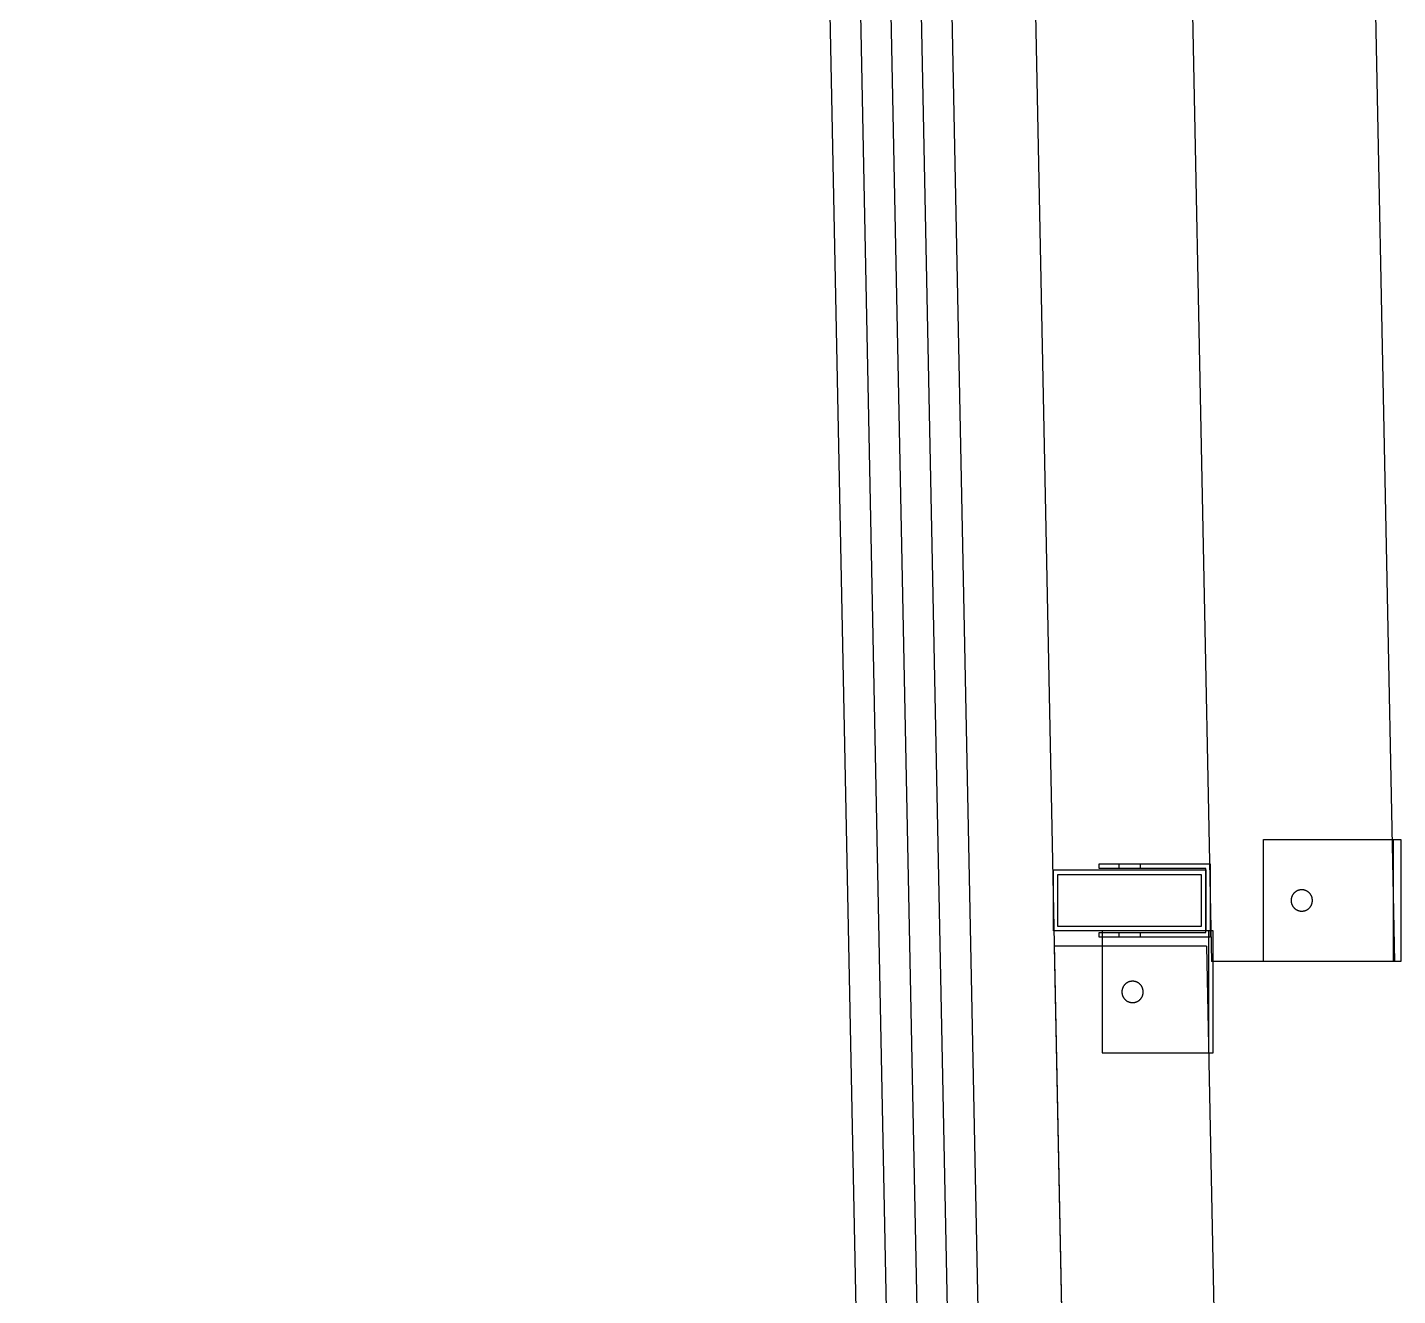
# Model space of a CAD drawing. Header units: centimetres. Extents: x 26569 to 160723, y -3143 to 14565.
# Drawn here: x 45789.24 to 45834.21, y 479.1 to 520.71 of the extents above; entities that cross this region are included whole.
import ezdxf

# ---------------------------------------------------------------- set-up
doc = ezdxf.new("R2010")
doc.units = ezdxf.units.CM
doc.header["$LTSCALE"] = 100
doc.linetypes.add('HIDDEN', pattern=[9.525, 6.35, -3.175])
for name, color, linetype in [('A-ELEV-01', 255, 'Continuous'), ('A-ELEV-02', 253, 'Continuous'), ('A-WALL-INSL', 249, 'Continuous'), ('A-WALL-SNWPNL', 200, 'Continuous'), ('S-STEL', 3, 'Continuous')]:
    doc.layers.add(name, color=color, linetype=linetype)
doc.linetypes.add('BATTING', pattern='A,0.00254,-2.54,[134,ltypeshp.shx,S=2.54,R=0,X=-2.54,Y=0],-5.08,[134,ltypeshp.shx,S=2.54,R=180,X=2.54,Y=0],-2.54', length=10.16254)

msp = doc.modelspace()

# ---------------------------------------------------------------- linework, layer by layer
at = {"layer": 'A-ELEV-01'}
for points in [[(45795.992, 1837.9), (45823.742, 450.4)], [(45802.731, 1758.483), (45828.1, 490.062)], [(45808.733, 1758.483), (45834.101, 490.062)], [(45822.939, 490.566), (45823.742, 450.4)], [(45827.94, 490.566), (45828.743, 450.4)], [(45834.101, 490.062), (45828.1, 490.062)]]:
    msp.add_lwpolyline(points, dxfattribs=at)
at = {"layer": 'A-ELEV-02'}
for points in [[(45829.811, 490.066), (45829.811, 494.066), (45834.311, 494.066), (45834.311, 490.066)], [(45827.909, 491.016), (45827.909, 493.116), (45824.409, 493.116), (45824.409, 493.266), (45828.059, 493.266), (45828.059, 490.866), (45824.409, 490.866), (45824.409, 491.016)], [(45831.061, 492.416), (45831.053, 492.416), (45831.046, 492.416), (45831.038, 492.415), (45831.03, 492.415), (45831.022, 492.414), (45831.014, 492.413), (45831.006, 492.412), (45830.998, 492.41), (45830.989, 492.409), (45830.981, 492.407), (45830.973, 492.405), (45830.965, 492.403), (45830.957, 492.4), (45830.949, 492.398), (45830.941, 492.395), (45830.932, 492.392), (45830.924, 492.388), (45830.916, 492.385), (45830.908, 492.381), (45830.9, 492.377), (45830.893, 492.373), (45830.885, 492.369), (45830.877, 492.364), (45830.87, 492.359), (45830.862, 492.354), (45830.855, 492.349), (45830.848, 492.344), (45830.841, 492.338), (45830.834, 492.332), (45830.827, 492.326), (45830.82, 492.32), (45830.814, 492.314), (45830.807, 492.307), (45830.801, 492.301), (45830.795, 492.294), (45830.79, 492.287), (45830.784, 492.28), (45830.779, 492.273), (45830.773, 492.265), (45830.768, 492.258), (45830.763, 492.25), (45830.759, 492.243), (45830.755, 492.235), (45830.75, 492.227), (45830.746, 492.219), (45830.743, 492.211), (45830.739, 492.203), (45830.736, 492.195), (45830.733, 492.187), (45830.73, 492.179), (45830.727, 492.171), (45830.725, 492.163), (45830.723, 492.154), (45830.72, 492.146), (45830.719, 492.138), (45830.717, 492.13), (45830.716, 492.122), (45830.714, 492.114), (45830.713, 492.106), (45830.713, 492.098), (45830.712, 492.09), (45830.712, 492.082), (45830.711, 492.074), (45830.711, 492.066), (45830.711, 492.058), (45830.712, 492.051), (45830.712, 492.043), (45830.713, 492.035), (45830.713, 492.027), (45830.714, 492.019), (45830.716, 492.011), (45830.717, 492.003), (45830.719, 491.994), (45830.72, 491.986), (45830.723, 491.978), (45830.725, 491.97), (45830.727, 491.962), (45830.73, 491.954), (45830.733, 491.945), (45830.736, 491.937), (45830.739, 491.929), (45830.743, 491.921), (45830.746, 491.913), (45830.75, 491.905), (45830.755, 491.898), (45830.759, 491.89), (45830.763, 491.882), (45830.768, 491.875), (45830.773, 491.867), (45830.779, 491.86), (45830.784, 491.853), (45830.79, 491.846), (45830.795, 491.839), (45830.801, 491.832), (45830.807, 491.825), (45830.814, 491.819), (45830.82, 491.812), (45830.827, 491.806), (45830.834, 491.8), (45830.841, 491.794), (45830.848, 491.789), (45830.855, 491.783), (45830.862, 491.778), (45830.87, 491.773), (45830.877, 491.768), (45830.885, 491.764), (45830.893, 491.759), (45830.9, 491.755), (45830.908, 491.751), (45830.916, 491.748), (45830.924, 491.744), (45830.932, 491.741), (45830.941, 491.738), (45830.949, 491.735), (45830.957, 491.732), (45830.965, 491.73), (45830.973, 491.727), (45830.981, 491.725), (45830.989, 491.724), (45830.998, 491.722), (45831.006, 491.721), (45831.014, 491.719), (45831.022, 491.718), (45831.03, 491.718), (45831.038, 491.717), (45831.046, 491.717), (45831.053, 491.716), (45831.061, 491.716), (45831.069, 491.716), (45831.077, 491.717), (45831.085, 491.717), (45831.093, 491.718), (45831.101, 491.718), (45831.109, 491.719), (45831.117, 491.721), (45831.125, 491.722), (45831.133, 491.724), (45831.141, 491.725), (45831.149, 491.727), (45831.158, 491.73), (45831.166, 491.732), (45831.174, 491.735), (45831.182, 491.738), (45831.19, 491.741), (45831.198, 491.744), (45831.206, 491.748), (45831.214, 491.751), (45831.222, 491.755), (45831.23, 491.759), (45831.238, 491.764), (45831.245, 491.768), (45831.253, 491.773), (45831.26, 491.778), (45831.268, 491.783), (45831.275, 491.789), (45831.282, 491.794), (45831.289, 491.8), (45831.296, 491.806), (45831.302, 491.812), (45831.309, 491.819), (45831.315, 491.825), (45831.321, 491.832), (45831.327, 491.839), (45831.333, 491.846), (45831.339, 491.853), (45831.344, 491.86), (45831.349, 491.867), (45831.354, 491.875), (45831.359, 491.882), (45831.364, 491.89), (45831.368, 491.898), (45831.372, 491.905), (45831.376, 491.913), (45831.38, 491.921), (45831.383, 491.929), (45831.387, 491.937), (45831.39, 491.945), (45831.393, 491.954), (45831.395, 491.962), (45831.398, 491.97), (45831.4, 491.978), (45831.402, 491.986), (45831.404, 491.994), (45831.405, 492.003), (45831.407, 492.011), (45831.408, 492.019), (45831.409, 492.027), (45831.41, 492.035), (45831.41, 492.043), (45831.411, 492.051), (45831.411, 492.058), (45831.411, 492.066), (45831.411, 492.074), (45831.411, 492.082), (45831.41, 492.09), (45831.41, 492.098), (45831.409, 492.106), (45831.408, 492.114), (45831.407, 492.122), (45831.405, 492.13), (45831.404, 492.138), (45831.402, 492.146), (45831.4, 492.154), (45831.398, 492.163), (45831.395, 492.171), (45831.393, 492.179), (45831.39, 492.187), (45831.387, 492.195), (45831.383, 492.203), (45831.38, 492.211), (45831.376, 492.219), (45831.372, 492.227), (45831.368, 492.235), (45831.364, 492.243), (45831.359, 492.25), (45831.354, 492.258), (45831.349, 492.265), (45831.344, 492.273), (45831.339, 492.28), (45831.333, 492.287), (45831.327, 492.294), (45831.321, 492.301), (45831.315, 492.307), (45831.309, 492.314), (45831.302, 492.32), (45831.296, 492.326), (45831.289, 492.332), (45831.282, 492.338), (45831.275, 492.344), (45831.268, 492.349), (45831.26, 492.354), (45831.253, 492.359), (45831.245, 492.364), (45831.238, 492.369), (45831.23, 492.373), (45831.222, 492.377), (45831.214, 492.381), (45831.206, 492.385), (45831.198, 492.388), (45831.19, 492.392), (45831.182, 492.395), (45831.174, 492.398), (45831.166, 492.4), (45831.158, 492.403), (45831.149, 492.405), (45831.141, 492.407), (45831.133, 492.409), (45831.125, 492.41), (45831.117, 492.412), (45831.109, 492.413), (45831.101, 492.414), (45831.093, 492.415), (45831.085, 492.415), (45831.077, 492.416), (45831.069, 492.416)], [(45824.509, 491.066), (45824.509, 487.066), (45828.159, 487.066), (45828.159, 491.066)], [(45825.509, 489.416), (45825.501, 489.416), (45825.493, 489.416), (45825.485, 489.415), (45825.477, 489.415), (45825.469, 489.414), (45825.461, 489.413), (45825.453, 489.412), (45825.445, 489.41), (45825.437, 489.409), (45825.429, 489.407), (45825.421, 489.405), (45825.412, 489.403), (45825.404, 489.4), (45825.396, 489.398), (45825.388, 489.395), (45825.38, 489.392), (45825.372, 489.388), (45825.364, 489.385), (45825.356, 489.381), (45825.348, 489.377), (45825.34, 489.373), (45825.332, 489.368), (45825.325, 489.364), (45825.317, 489.359), (45825.31, 489.354), (45825.302, 489.349), (45825.295, 489.343), (45825.288, 489.338), (45825.281, 489.332), (45825.274, 489.326), (45825.268, 489.32), (45825.261, 489.314), (45825.255, 489.307), (45825.249, 489.3), (45825.243, 489.294), (45825.237, 489.287), (45825.231, 489.28), (45825.226, 489.272), (45825.221, 489.265), (45825.216, 489.258), (45825.211, 489.25), (45825.206, 489.242), (45825.202, 489.235), (45825.198, 489.227), (45825.194, 489.219), (45825.19, 489.211), (45825.187, 489.203), (45825.183, 489.195), (45825.18, 489.187), (45825.177, 489.179), (45825.175, 489.171), (45825.172, 489.162), (45825.17, 489.154), (45825.168, 489.146), (45825.166, 489.138), (45825.165, 489.13), (45825.163, 489.122), (45825.162, 489.114), (45825.161, 489.106), (45825.16, 489.098), (45825.16, 489.09), (45825.159, 489.082), (45825.159, 489.074), (45825.159, 489.066), (45825.159, 489.058), (45825.159, 489.051), (45825.16, 489.043), (45825.16, 489.035), (45825.161, 489.027), (45825.162, 489.019), (45825.163, 489.011), (45825.165, 489.002), (45825.166, 488.994), (45825.168, 488.986), (45825.17, 488.978), (45825.172, 488.97), (45825.175, 488.962), (45825.177, 488.954), (45825.18, 488.945), (45825.183, 488.937), (45825.187, 488.929), (45825.19, 488.921), (45825.194, 488.913), (45825.198, 488.905), (45825.202, 488.898), (45825.206, 488.89), (45825.211, 488.882), (45825.216, 488.875), (45825.221, 488.867), (45825.226, 488.86), (45825.231, 488.853), (45825.237, 488.846), (45825.243, 488.839), (45825.249, 488.832), (45825.255, 488.825), (45825.261, 488.819), (45825.268, 488.812), (45825.274, 488.806), (45825.281, 488.8), (45825.288, 488.794), (45825.295, 488.789), (45825.302, 488.783), (45825.31, 488.778), (45825.317, 488.773), (45825.325, 488.768), (45825.332, 488.764), (45825.34, 488.759), (45825.348, 488.755), (45825.356, 488.751), (45825.364, 488.748), (45825.372, 488.744), (45825.38, 488.741), (45825.388, 488.738), (45825.396, 488.735), (45825.404, 488.732), (45825.412, 488.73), (45825.421, 488.727), (45825.429, 488.725), (45825.437, 488.724), (45825.445, 488.722), (45825.453, 488.721), (45825.461, 488.719), (45825.469, 488.718), (45825.477, 488.718), (45825.485, 488.717), (45825.493, 488.716), (45825.501, 488.716), (45825.509, 488.716), (45825.517, 488.716), (45825.524, 488.716), (45825.532, 488.717), (45825.54, 488.718), (45825.548, 488.718), (45825.556, 488.719), (45825.564, 488.721), (45825.572, 488.722), (45825.581, 488.724), (45825.589, 488.725), (45825.597, 488.727), (45825.605, 488.73), (45825.613, 488.732), (45825.621, 488.735), (45825.629, 488.738), (45825.638, 488.741), (45825.646, 488.744), (45825.654, 488.748), (45825.662, 488.751), (45825.669, 488.755), (45825.677, 488.759), (45825.685, 488.764), (45825.693, 488.768), (45825.7, 488.773), (45825.708, 488.778), (45825.715, 488.783), (45825.722, 488.789), (45825.729, 488.794), (45825.736, 488.8), (45825.743, 488.806), (45825.75, 488.812), (45825.756, 488.819), (45825.763, 488.825), (45825.769, 488.832), (45825.775, 488.839), (45825.78, 488.846), (45825.786, 488.853), (45825.791, 488.86), (45825.797, 488.867), (45825.802, 488.875), (45825.806, 488.882), (45825.811, 488.89), (45825.815, 488.898), (45825.82, 488.905), (45825.824, 488.913), (45825.827, 488.921), (45825.831, 488.929), (45825.834, 488.937), (45825.837, 488.945), (45825.84, 488.954), (45825.843, 488.962), (45825.845, 488.97), (45825.847, 488.978), (45825.849, 488.986), (45825.851, 488.994), (45825.853, 489.002), (45825.854, 489.011), (45825.856, 489.019), (45825.857, 489.027), (45825.857, 489.035), (45825.858, 489.043), (45825.858, 489.051), (45825.859, 489.058), (45825.859, 489.066), (45825.859, 489.074), (45825.858, 489.082), (45825.858, 489.09), (45825.857, 489.098), (45825.857, 489.106), (45825.856, 489.114), (45825.854, 489.122), (45825.853, 489.13), (45825.851, 489.138), (45825.849, 489.146), (45825.847, 489.154), (45825.845, 489.162), (45825.843, 489.171), (45825.84, 489.179), (45825.837, 489.187), (45825.834, 489.195), (45825.831, 489.203), (45825.827, 489.211), (45825.824, 489.219), (45825.82, 489.227), (45825.815, 489.235), (45825.811, 489.242), (45825.806, 489.25), (45825.802, 489.258), (45825.797, 489.265), (45825.791, 489.272), (45825.786, 489.28), (45825.78, 489.287), (45825.775, 489.294), (45825.769, 489.3), (45825.763, 489.307), (45825.756, 489.314), (45825.75, 489.32), (45825.743, 489.326), (45825.736, 489.332), (45825.729, 489.338), (45825.722, 489.343), (45825.715, 489.349), (45825.708, 489.354), (45825.7, 489.359), (45825.693, 489.364), (45825.685, 489.368), (45825.677, 489.373), (45825.669, 489.377), (45825.662, 489.381), (45825.654, 489.385), (45825.646, 489.388), (45825.638, 489.392), (45825.629, 489.395), (45825.621, 489.398), (45825.613, 489.4), (45825.605, 489.403), (45825.597, 489.405), (45825.589, 489.407), (45825.581, 489.409), (45825.572, 489.41), (45825.564, 489.412), (45825.556, 489.413), (45825.548, 489.414), (45825.54, 489.415), (45825.532, 489.415), (45825.524, 489.416), (45825.517, 489.416)]]:
    msp.add_lwpolyline(points, close=True, dxfattribs=at)
at = {"layer": 'A-ELEV-02', "linetype": 'HIDDEN', "ltscale": 0.01}
msp.add_lwpolyline([(45834.061, 494.066), (45834.061, 490.066)], dxfattribs=at)
at = {"layer": 'A-ELEV-02'}
for points in [[(45825.059, 493.266), (45825.059, 493.116)], [(45825.759, 493.266), (45825.759, 493.116)], [(45825.059, 491.016), (45825.059, 490.866)], [(45825.759, 491.016), (45825.759, 490.866)]]:
    msp.add_lwpolyline(points, dxfattribs=at)
at = {"layer": 'A-ELEV-02', "linetype": 'HIDDEN', "ltscale": 0.1}
msp.add_lwpolyline([(45828.009, 487.066), (45828.009, 491.066)], dxfattribs=at)
at = {"layer": 'A-WALL-INSL'}
for points in [[(45789.242, 1837.82), (45816.991, 450.4)], [(45791.242, 1837.86), (45818.991, 450.4)]]:
    msp.add_lwpolyline(points, dxfattribs=at)
at = {"layer": 'A-WALL-INSL', "linetype": 'BATTING', "ltscale": 0.002}
for points in [[(45790.242, 1837.84), (45817.991, 450.38)], [(45792.241, 1837.88), (45819.992, 450.38)]]:
    msp.add_lwpolyline(points, dxfattribs=at)
at = {"layer": 'A-WALL-SNWPNL', "ltscale": 100}
msp.add_lwpolyline([(45793.241, 1837.9), (45820.992, 450.4)], dxfattribs=at)
at = {"layer": 'S-STEL'}
for points in [[(45827.909, 493.066), (45827.909, 491.066), (45822.909, 491.066), (45822.909, 493.066)], [(45827.759, 492.916), (45827.759, 491.216), (45823.059, 491.216), (45823.059, 492.916)]]:
    msp.add_lwpolyline(points, close=True, dxfattribs=at)
msp.add_lwpolyline([(45827.94, 490.566), (45822.939, 490.566)], dxfattribs=at)

doc.saveas('drawing.dxf')
